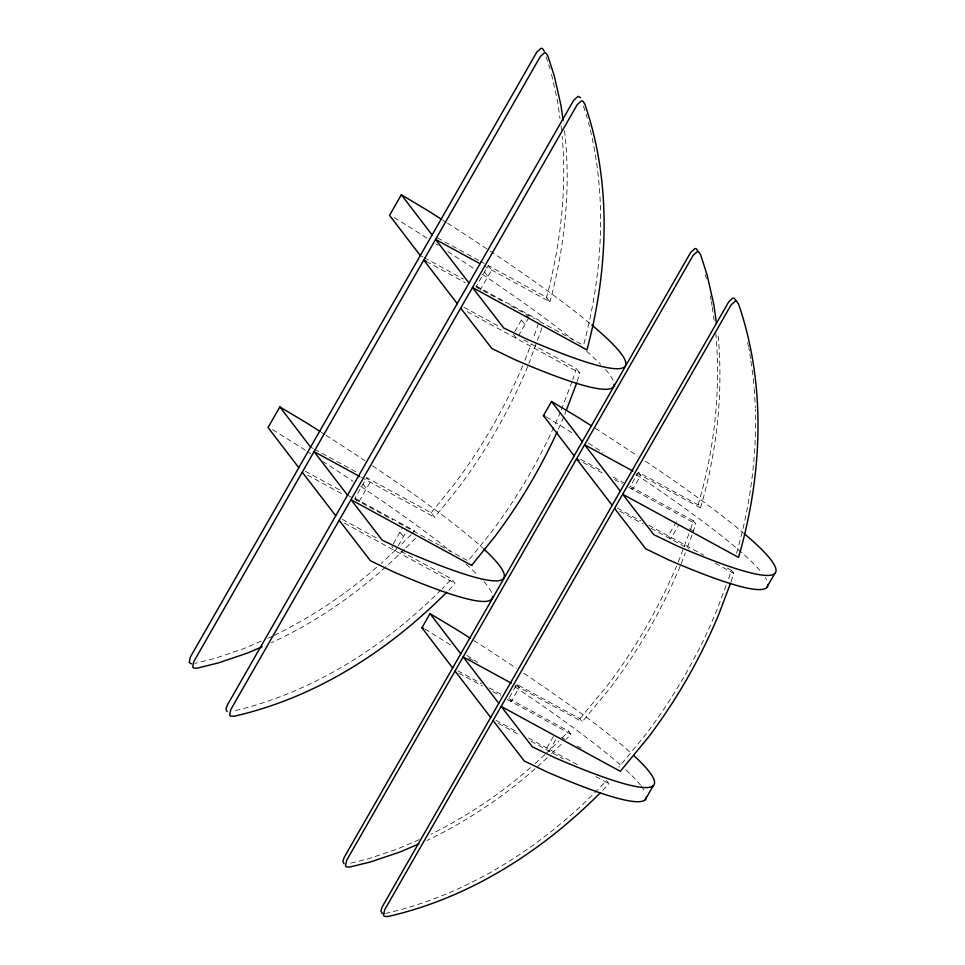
<?xml version="1.0" encoding="UTF-8"?>
<svg xmlns="http://www.w3.org/2000/svg" width="965" height="965" viewBox="0 0 965 965"><rect width="100%" height="100%" fill="white"/><g stroke="black" fill="none" stroke-linecap="round" stroke-linejoin="round"><path stroke-width="0.72" stroke-dasharray="4.83 3.62" d="M583.897 343.854C602.956 271.913 607.407 194.954 588.445 122.495M538.554 323.287L533.199 338.51M564.525 130.601C571.183 187.391 564.887 245.134 550.412 300.284L549.954 301.792L546.492 297.292L546.962 295.785C560.593 243.904 566.889 189.84 562.149 136.282M542.004 327.786L528.917 363.503M523.85 339.921L576.358 368.534L572.728 379.764M577.215 381.537L579.808 373.033L576.358 368.534M690.687 529.218L693.28 520.726L630.278 486.384L638.372 472.247L698.141 504.816L700.518 507.904C716.935 452.127 723.388 393.286 718.129 335.313L717.719 332.394M698.141 504.816C714.389 449.497 720.964 391.163 715.837 333.673M693.063 532.318L695.656 523.814L693.28 520.726M728.708 578.711L731.301 570.206L724.739 566.636M736.548 553.054C749.769 507.795 756.162 460.582 755.655 413.442L755.402 409.112M731.084 581.798L733.677 573.294L731.301 570.206M524.936 360.367L531.136 343.974M561.353 409.811L572.209 381.127M564.815 414.311L565.852 411.572M678.286 561.992L689.131 533.319M681.181 563.729L685.307 552.8M687.382 547.336L692.026 535.044M726.126 585.538L716.307 611.484A554.393 538.422 -37.5 0 1 646.067 734.112L618.915 767.115M356.64 500.521L354.903 498.278L366.7 477.675L431.186 512.813L434.648 517.324L457.651 488.869A554.393 538.422 -37.5 0 0 527.879 366.23M478.133 288.366L476.408 286.123L488.206 265.532L546.492 297.292M359.101 501.486L370.162 482.186L366.7 477.675M479.87 290.622L491.668 270.031L488.206 265.532M393.322 543.778L402.9 527.047M514.815 331.622L522.933 317.461M397.52 546.986L395.3 550.858L391.85 546.347M398.256 545.707L407.097 530.255M518.277 336.134L528.603 318.112M516.878 684.402L519.254 687.49L511.148 701.627L508.772 698.539L516.878 684.402L579.881 718.732L582.257 721.82L610.435 687.719A554.393 538.422 -37.5 0 0 680.663 565.092M553.415 736.452L546.793 748.032L549.169 751.12L555.792 739.552M676.393 521.727L668.299 535.877L670.675 538.965L678.769 524.827M411.114 534.731L399.727 545.997M412.007 533.766L414.673 530.834L354.903 498.278M431.186 512.813L454.189 484.358A554.393 538.422 -37.5 0 0 523.85 363.081M415.457 538.265L405.372 548.409M448.834 590.242L455.07 583.415L451.62 578.916L442.103 588.867M562.293 737.923L568.542 731.108L570.918 734.196L566.455 739.069M579.881 718.732L608.059 684.631A554.393 538.422 -37.5 0 0 676.574 566.057M602.691 790.504L608.939 783.689L606.563 780.601C546.998 843.772 470.908 894 385.542 913.421M395.385 550.159L381.139 563.536M404.275 549.459C365.663 587.697 320.814 619.964 271.406 642.738M441.017 589.905C383.793 647.008 312.708 692.52 233.409 711.048M544.899 754.606L535.008 763.81M545.985 753.556L559.037 741.048M547.276 757.694L536.238 767.851M551.618 753.52L562.499 743.098M376.579 567.36C345.747 594.368 311.333 617.19 274.555 635.272M530.448 767.621C500.328 793.942 466.891 816.45 431.017 834.17M535.105 768.803C503.235 796.897 467.639 820.648 429.485 839.321L426.844 840.467M261.334 641.098L244.133 648.504L214.773 658.444L195.063 663.317M267.956 638.239L273.24 635.959M419.172 839.647L397.99 848.778L368.642 858.717L347.521 863.94M437.314 237.8L479.062 260.55M480.377 261.262L484.285 263.397M483.827 265.761L549.954 301.792M420.294 255.544L422.911 256.967M424.214 257.679L463.357 279.006M476.408 286.123L539.411 320.452M475.552 286.581L505.564 302.938M510.787 305.784L534.369 318.631M539.64 321.502L583.125 345.205M426.373 261.467L465.516 282.805M463.755 307.184L498.989 326.375M467.217 311.683L579.808 373.033M636.84 473.2L700.518 507.904M580.689 459.376L601.569 470.751M613.306 477.144L623.752 482.838M583.065 462.464L605.248 474.551M614.379 479.533L622.208 483.791M628.734 487.349L695.656 523.814M689.384 528.808L693.28 530.931M617.407 508.145L640.893 520.943M648.721 525.213L703.738 555.189M619.783 511.245L643.269 524.043M651.098 528.301L689.046 548.976M715.306 563.283L733.677 573.294M310.597 447.109L313.203 448.532M314.506 449.244L356.266 471.994M361.031 477.205L434.901 517.457M305.326 471.258L340.548 490.449M347.533 495.178L393.201 520.063M398.424 522.909L439.171 545.116M440.486 545.828L468.122 560.894L491.125 532.439A554.393 538.422 -37.5 0 0 560.219 412.513M307.473 475.045L344.01 494.949M342.261 519.327L378.799 539.242M400.945 551.305L451.62 578.916M344.421 523.127L455.07 583.415M468.592 658.094L473.815 660.928M515.334 685.355L582.257 721.82M457.88 670.808L481.366 683.606M489.195 687.876L502.246 694.981M508.772 698.539L568.542 731.108M458.954 673.196L482.44 685.994M492.886 691.676L500.714 695.946M507.24 699.504L570.918 734.196M561.461 737.465L565.394 739.6M577.215 746.042L581.147 748.189M495.901 720.3L518.084 732.387M528.531 738.068L579.277 765.727M498.278 723.388L520.461 735.475M530.907 741.168L563.464 758.912M595.948 776.608L608.939 783.689M546.202 416.771L570.026 431.536A428.388 40.313 29.8 0 1 573.753 433.9M424.709 628.927L448.532 643.691A428.388 40.313 29.8 0 1 452.247 646.043M394.082 217.499L416.168 231.274A428.388 40.313 29.8 0 1 428.472 239.091M272.588 429.654L294.663 443.43A428.388 40.313 29.8 0 1 310.621 453.574M546.19 297.123L549.652 301.623M484.502 271.973L487.964 276.485M521.45 320.054L524.9 324.554M638.372 472.247L640.748 475.335L632.654 489.484L630.278 486.384M513.344 334.192L516.806 338.703M363.009 484.128L366.471 488.628M399.944 532.21L403.406 536.709M583.463 106.162L587.371 118.333M546.081 56.73L550.002 68.901M747.549 342.491L748.502 346.725M748.828 348.124L749.467 350.946M705.367 274.687L706.332 278.921M710.168 295.821L711.121 300.055M551.51 74.426L557.577 101.192L560.038 118.767M749.877 353.878L750.698 359.74M750.903 361.2L751.928 368.534M752.133 369.993L753.158 377.315M753.363 378.787L754.123 387.484M711.446 301.466L712.061 305.857M712.267 307.316L713.292 314.65M713.497 316.11L714.112 320.501M561.063 126.101L561.678 130.492M754.208 388.919L755.318 407.676M588.409 443.237A428.388 40.313 29.8 0 1 602.932 452.621M636.08 474.491A428.388 40.313 29.8 0 1 761.928 572.848M765.341 577.613A428.388 40.313 29.8 0 1 766.584 579.856M595.296 428.327A428.388 40.313 29.8 0 1 637.901 456.143M645.428 461.186A428.388 40.313 29.8 0 1 742.99 532.596M466.903 655.392A428.388 40.313 29.8 0 1 477.735 662.376M514.586 686.646A428.388 40.313 29.8 0 1 621.955 766.307M625.815 769.805A428.388 40.313 29.8 0 1 640.422 785.003M641.194 785.98A428.388 40.313 29.8 0 1 645.09 792.012M473.803 640.471A428.388 40.313 29.8 0 1 516.396 668.299M523.923 673.341A428.388 40.313 29.8 0 1 632.027 753.93M563.681 417.013A554.393 538.422 -37.5 0 1 557.782 430.487M435.746 243.747A428.388 40.313 29.8 0 1 438.146 245.291M447.844 251.551A428.388 40.313 29.8 0 1 474.659 269.175M482.211 274.229A428.388 40.313 29.8 0 1 573.186 339.994M586.491 351.139A428.388 40.313 29.8 0 1 600.616 364.3M605.453 369.486A428.388 40.313 29.8 0 1 613.957 383.189M442.706 220.056A428.388 40.313 29.8 0 1 446.337 222.384M447.531 223.156A428.388 40.313 29.8 0 1 488.99 250.273M490.256 251.117A428.388 40.313 29.8 0 1 590.664 324.071M322.636 461.306A428.388 40.313 29.8 0 1 353.166 481.33M360.717 486.384A428.388 40.313 29.8 0 1 450.498 551.196M466.047 564.223A428.388 40.313 29.8 0 1 478.182 575.514M483.947 581.63A428.388 40.313 29.8 0 1 492.21 594.223M321.2 432.211A428.388 40.313 29.8 0 1 324.831 434.527M326.037 435.299A428.388 40.313 29.8 0 1 364.951 460.739M372.514 465.781A428.388 40.313 29.8 0 1 482.814 548.084"/><path stroke-width="1.45" d="M566.371 410.209L576.696 382.9M730.565 583.174L718.684 614.572A554.393 538.422 -37.5 0 1 648.444 737.212L620.278 771.312L501.161 706.404L532.378 746.85L555.225 757.887A428.388 40.313 29.8 0 0 633.921 755.655M298.8 467.699L268.065 427.519L279.862 406.916L306.46 422.839A428.388 40.313 29.8 0 1 319.994 431.427M420.294 255.544L389.558 215.364L401.356 194.773L427.953 210.684A428.388 40.313 29.8 0 1 441.488 219.284M452.669 667.973L421.934 627.781L430.028 613.644L456.626 629.554A428.388 40.313 29.8 0 1 470.16 638.154M574.163 455.818L543.428 415.626L551.534 401.488L578.131 417.399A428.388 40.313 29.8 0 1 591.666 425.999M645.175 799.768L653.269 785.631M766.668 587.625L774.774 573.475M471.583 565.394L494.587 536.938A554.393 538.422 -37.5 0 0 557.179 431.825M446.65 592.317C388.268 651.037 315.471 697.852 234.049 716.247L230.587 716.114L229.658 715.162L230.744 709.637L577.239 104.63L581.497 100.83L582.812 101.096L584.742 103.894C611.87 182.457 608.384 268.789 587.359 348.365L586.889 349.873L472.488 287.534L503.706 327.979L526.552 339.017A428.388 40.313 29.8 0 0 591.75 324.976M600.519 792.591C542.137 851.311 469.328 898.113 387.918 916.521L384.456 916.376L383.527 915.423L384.613 909.911L731.108 304.892L735.354 301.104L736.669 301.37L738.611 304.168C766.56 385.626 762.302 475.468 738.539 557.396L622.666 494.249L653.872 534.694L676.73 545.732A428.388 40.313 29.8 0 0 744.051 533.476M262.142 646.743L247.583 653.016L218.235 662.955L197.113 668.178L193.651 668.033L192.723 667.08L193.808 661.556L540.303 56.549L544.549 52.749L545.864 53.015L547.806 55.825L554.332 76.102L561.039 105.692L563.09 120.348M418.894 843.88L400.366 851.866L371.018 861.805L349.897 867.028L346.435 866.896L345.506 865.943L346.592 860.418L693.087 255.411L697.333 251.612L698.648 251.877L700.59 254.676L707.104 274.965L713.823 304.554L716.488 323.601M543.428 415.626L544.815 416.048M421.934 627.781L423.309 628.203M191.685 663.896L189.261 662.581L190.346 657.056L536.842 52.05L541.1 48.25L542.414 48.515L544.344 51.314M383.575 913.662L382.08 913.288L380.861 910.864L382.237 906.811L728.732 301.804L732.978 298.004L734.293 298.269L736.235 301.08M479.919 263.626L435.553 239.453L469.026 283.034M426.373 261.467L423.756 260.055L457.241 303.625M632.919 471.077L584.645 444.769L620.29 491.161M579.145 460.329L576.539 458.906L612.184 505.298M359.728 476.493L314.047 451.608L347.533 495.178M471.837 565.538L350.995 499.689L382.2 540.135L405.059 551.172A428.388 40.313 29.8 0 0 483.742 548.94M511.426 683.22L463.14 656.912L498.784 703.316M580.46 97.646L578.035 96.331L573.777 100.119L227.294 705.138L225.919 709.191L227.125 711.603M344.059 863.796L342.84 861.383L344.216 857.33L690.711 252.311L694.957 248.524L696.272 248.789L698.214 251.588M526.866 315.857L528.603 318.112M432.091 234.953L401.356 194.773M582.269 441.668L551.534 401.488M460.691 308.125L491.909 348.57L514.767 359.607A428.388 40.313 29.8 0 0 614.054 384.203M614.56 508.398L645.778 548.844L668.624 559.881A428.388 40.313 29.8 0 0 767.923 584.464M310.597 447.109L279.862 406.916M460.763 653.824L430.028 613.644M302.262 472.199L335.736 515.78M339.197 520.28L370.403 560.725L393.262 571.763A428.388 40.313 29.8 0 0 492.548 596.358M455.046 671.061L490.69 717.453M493.067 720.553L524.272 760.999L547.131 772.024A428.388 40.313 29.8 0 0 646.417 796.62"/></g></svg>
